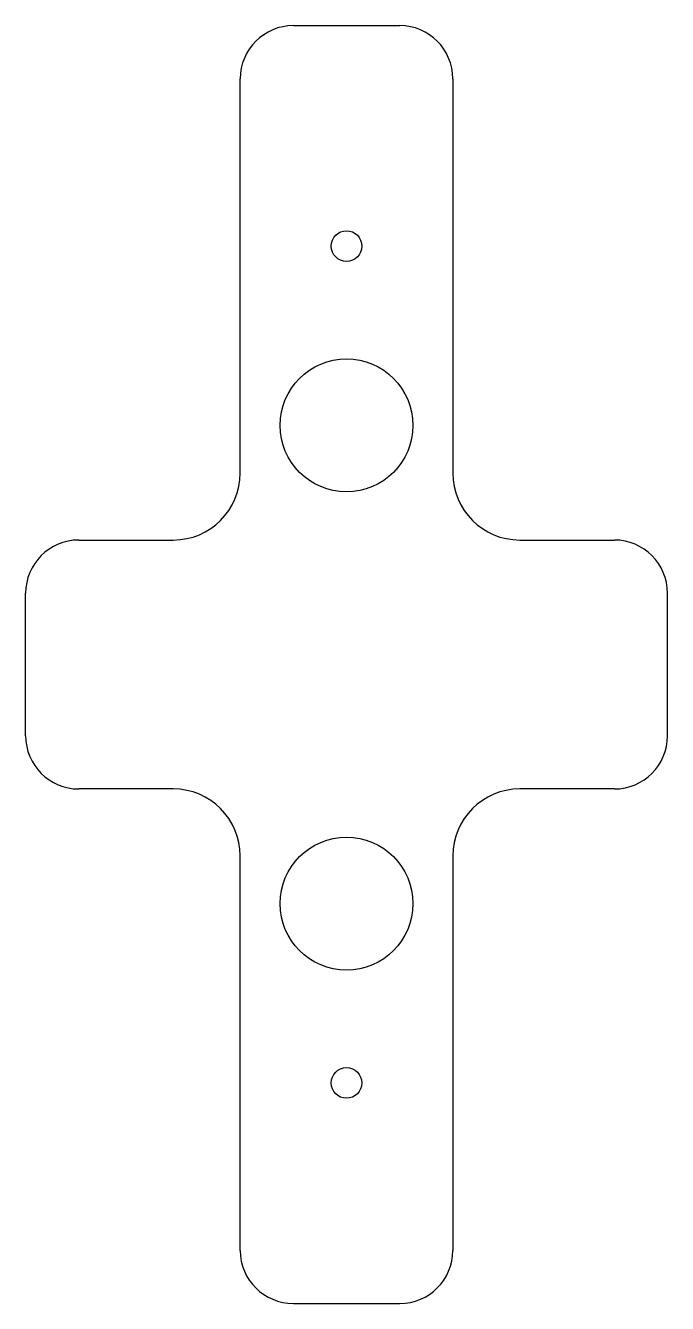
# Model space of a CAD drawing. Header units: millimetres. Extents: x 143 to 220, y -77 to 76.
import ezdxf

# ---------------------------------------------------------------- set-up
doc = ezdxf.new("R2010")
doc.units = ezdxf.units.MM

msp = doc.modelspace()

# ---------------------------------------------------------------- linework, layer by layer
at = {"color": 7, "linetype": 'Continuous', "lineweight": 25}
for p, q in [((175.16, 75.55), (187.86, 75.55)), ((168.81, 22.08), (168.81, 69.2)), ((194.21, 69.2), (194.21, 22.08)), ((149.51, 14.08), (160.81, 14.08)), ((202.21, 14.08), (213.51, 14.08)), ((143.16, -9.32), (143.16, 7.73)), ((219.86, -9.32), (219.86, 7.73)), ((160.81, -15.67), (149.51, -15.67)), ((213.51, -15.67), (202.21, -15.67)), ((168.81, -70.8), (168.81, -23.67)), ((194.21, -23.67), (194.21, -70.8)), ((175.16, -77.15), (187.86, -77.15))]:
    msp.add_line(p, q, dxfattribs=at)
for centre, radius in [((181.51, 49.2), 1.83), ((181.51, 27.78), 7.94), ((181.51, -29.37), 7.94), ((181.51, -50.8), 1.83)]:
    msp.add_circle(centre, radius, dxfattribs=at)
for centre, radius, start, end in [((175.16, 69.2), 6.35, 90, 180), ((187.86, 69.2), 6.35, 0, 90), ((160.81, 22.08), 8, 270, 0), ((202.21, 22.08), 8, 180, 270), ((149.51, 7.73), 6.35, 90, 180), ((213.51, 7.73), 6.35, 0, 90), ((149.51, -9.32), 6.35, 180, 270), ((213.51, -9.32), 6.35, 270, 0), ((160.81, -23.67), 8, 0, 90), ((202.21, -23.67), 8, 90, 180), ((175.16, -70.8), 6.35, 180, 270), ((187.86, -70.8), 6.35, 270, 0)]:
    msp.add_arc(centre, radius, start, end, dxfattribs=at)

doc.saveas('drawing.dxf')
